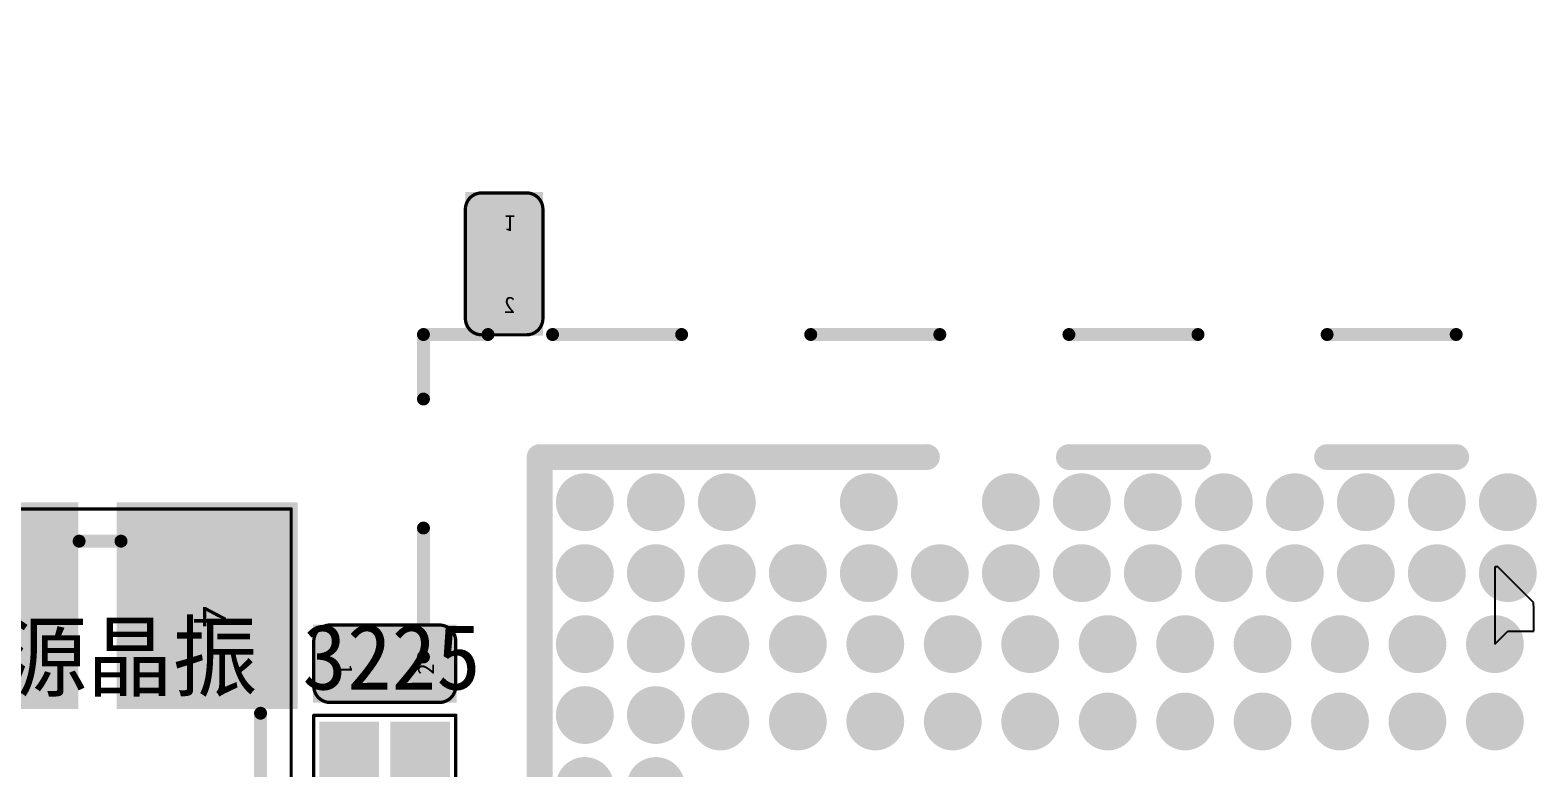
# Model space of a CAD drawing. Header units: millimetres. Extents: x 7.33 to 10.08, y 7.01 to 8.78.
# Drawn here: x 7.8349 to 8.2944, y 7.9535 to 8.1787 of the extents above; entities that cross this region are included whole.
import ezdxf

# ---------------------------------------------------------------- set-up
doc = ezdxf.new("R2010")
doc.units = ezdxf.units.MM
doc.header["$MEASUREMENT"] = 0
for name, color, linetype in [('BottomLayer', 5, 'Continuous'), ('BottomOverlay', 54, 'Continuous'), ('BottomPaste', 16, 'Continuous'), ('BottomSolder', 6, 'Continuous'), ('Mechanical1', 6, 'Continuous'), ('Mechanical16', 56, 'Continuous'), ('Mechanical19', 56, 'Continuous'), ('Mechanical20', 56, 'Continuous'), ('Mechanical21', 56, 'Continuous'), ('TopLayer', 1, 'Continuous'), ('TopOverlay', 2, 'Continuous'), ('TopPaste', 8, 'Continuous'), ('TopSolder', 216, 'Continuous')]:
    doc.layers.add(name, color=color, linetype=linetype)

# ---------------------------------------------------------------- blocks, each defined once
blk = doc.blocks.new('CRY4_3R20X2R50X0R80_8')
at = {"layer": 'Mechanical16'}
for points, const_width in [([(-0.07283, 0.05906), (0.07283, 0.05906)], 0.001), ([(-0.07283, 0.05906), (-0.07283, -0.05906)], 0.001), ([(0.07283, 0.05906), (0.07283, -0.05906)], 0.001), ([(-0.01047, 0.04973), (0.01099, 0.04973)], 0.00394), ([(-0.06299, 0.00718), (-0.06299, -0.00561)], 0.00394), ([(0.06299, 0.00674), (0.06299, -0.00577)], 0.00394), ([(-0.01047, -0.04921), (0.01099, -0.04921)], 0.00394), ([(-0.07283, -0.05906), (0.07283, -0.05906)], 0.001)]:
    blk.add_lwpolyline(points, dxfattribs=dict(at, const_width=const_width))
for points, const_width in [([(-0.07308, 0.05906, 1), (-0.07258, 0.05906, 1)], 0.0005), ([(-0.07308, 0.05906, 1), (-0.07258, 0.05906, 1)], 0.0005), ([(0.07258, 0.05906, 1), (0.07308, 0.05906, 1)], 0.0005), ([(0.07258, 0.05906, 1), (0.07308, 0.05906, 1)], 0.0005), ([(-0.01145, 0.04973, 1), (-0.00949, 0.04973, 1)], 0.00197), ([(0.01001, 0.04973, 1), (0.01197, 0.04973, 1)], 0.00197), ([(-0.06398, 0.00718, 1), (-0.062, 0.00718, 1)], 0.00197), ([(0.062, 0.00674, 1), (0.06398, 0.00674, 1)], 0.00197), ([(-0.06398, -0.00561, 1), (-0.062, -0.00561, 1)], 0.00197), ([(0.062, -0.00577, 1), (0.06398, -0.00577, 1)], 0.00197), ([(-0.08154, -0.05203, 1), (-0.09686, -0.05203, 1)], 0.00591), ([(-0.09834, -0.05203, 1), (-0.09538, -0.05203, 1)], 0.00296), ([(-0.08302, -0.05203, 1), (-0.08006, -0.05203, 1)], 0.00296), ([(-0.01145, -0.04921, 1), (-0.00949, -0.04921, 1)], 0.00197), ([(0.01001, -0.04921, 1), (0.01197, -0.04921, 1)], 0.00197), ([(-0.07308, -0.05906, 1), (-0.07258, -0.05906, 1)], 0.0005), ([(-0.07308, -0.05906, 1), (-0.07258, -0.05906, 1)], 0.0005), ([(0.07258, -0.05906, 1), (0.07308, -0.05906, 1)], 0.0005), ([(0.07258, -0.05906, 1), (0.07308, -0.05906, 1)], 0.0005)]:
    blk.add_lwpolyline(points, format="xyb", close=True, dxfattribs=dict(at, const_width=const_width))
at = {"layer": 'TopLayer'}
for points in [[(-0.01575, 0.00984), (-0.01575, 0.05708), (-0.07087, 0.00984), (-0.07087, 0.05708)], [(0.07087, 0.00984), (0.07087, 0.05708), (0.01575, 0.00984), (0.01575, 0.05708)], [(-0.01575, -0.05708), (-0.01575, -0.00984), (-0.07087, -0.05708), (-0.07087, -0.00984)], [(0.07087, -0.05708), (0.07087, -0.00984), (0.01575, -0.05708), (0.01575, -0.00984)]]:
    blk.add_solid(points, dxfattribs=at)
at = {"layer": 'TopOverlay', "const_width": 0.00394}
for points in [[(-0.01047, 0.04973), (0.01099, 0.04973)], [(-0.06299, 0.00718), (-0.06299, -0.00561)], [(0.06299, 0.00674), (0.06299, -0.00577)], [(-0.01047, -0.04921), (0.01099, -0.04921)]]:
    blk.add_lwpolyline(points, dxfattribs=at)
at = {"layer": 'TopOverlay'}
for points, const_width in [([(-0.01145, 0.04973, 1), (-0.00949, 0.04973, 1)], 0.00197), ([(0.01001, 0.04973, 1), (0.01197, 0.04973, 1)], 0.00197), ([(-0.06398, 0.00718, 1), (-0.062, 0.00718, 1)], 0.00197), ([(0.062, 0.00674, 1), (0.06398, 0.00674, 1)], 0.00197), ([(-0.06398, -0.00561, 1), (-0.062, -0.00561, 1)], 0.00197), ([(0.062, -0.00577, 1), (0.06398, -0.00577, 1)], 0.00197), ([(-0.08154, -0.05203, 1), (-0.09686, -0.05203, 1)], 0.00591), ([(-0.09834, -0.05203, 1), (-0.09538, -0.05203, 1)], 0.00296), ([(-0.08302, -0.05203, 1), (-0.08006, -0.05203, 1)], 0.00296), ([(-0.01145, -0.04921, 1), (-0.00949, -0.04921, 1)], 0.00197), ([(0.01001, -0.04921, 1), (0.01197, -0.04921, 1)], 0.00197)]:
    blk.add_lwpolyline(points, format="xyb", close=True, dxfattribs=dict(at, const_width=const_width))
at = {"layer": 'TopPaste'}
for points in [[(-0.01575, 0.00984), (-0.01575, 0.05708), (-0.07087, 0.00984), (-0.07087, 0.05708)], [(0.07087, 0.00984), (0.07087, 0.05708), (0.01575, 0.00984), (0.01575, 0.05708)], [(-0.01575, -0.05708), (-0.01575, -0.00984), (-0.07087, -0.05708), (-0.07087, -0.00984)], [(0.07087, -0.05708), (0.07087, -0.00984), (0.01575, -0.05708), (0.01575, -0.00984)]]:
    blk.add_solid(points, dxfattribs=at)
at = {"layer": 'TopSolder'}
for points in [[(-0.01175, 0.00584), (-0.01175, 0.06108), (-0.07487, 0.00584), (-0.07487, 0.06108)], [(0.07487, 0.00584), (0.07487, 0.06108), (0.01175, 0.00584), (0.01175, 0.06108)], [(-0.01175, -0.06108), (-0.01175, -0.00584), (-0.07487, -0.06108), (-0.07487, -0.00584)], [(0.07487, -0.06108), (0.07487, -0.00584), (0.01175, -0.06108), (0.01175, -0.00584)]]:
    blk.add_solid(points, dxfattribs=at)
at = {"layer": 'Mechanical20'}
for s, p in [('4', (-0.04331, 0.02946)), ('3', (0.04331, 0.02946)), ('2', (0.04331, -0.03746)), ('1', (-0.04331, -0.03746))]:
    blk.add_text(s, height=0.01, dxfattribs=at).set_placement(p)
blk = doc.blocks.new('R0201_204')
at = {"layer": 'TopLayer'}
for points in [[(-0.01792, -0.00787), (-0.00375, -0.00787), (-0.01792, 0.00788), (-0.00375, 0.00788)], [(0.00374, -0.00787), (0.01791, -0.00787), (0.00374, 0.00788), (0.01791, 0.00788)]]:
    blk.add_solid(points, dxfattribs=at)
at = {"layer": 'TopOverlay', "const_width": 0.001}
for points in [[(0.02166, 0.01182), (-0.02166, 0.01182)], [(-0.02166, 0.01182), (-0.02166, -0.01182)], [(0.02166, 0.01182), (0.02166, -0.01182)], [(0.02166, -0.01182), (-0.02166, -0.01182)]]:
    blk.add_lwpolyline(points, dxfattribs=at)
at = {"layer": 'TopOverlay', "const_width": 0.0005}
for points in [[(-0.02191, 0.01182, 1), (-0.02141, 0.01182, 1)], [(-0.02191, 0.01182, 1), (-0.02141, 0.01182, 1)], [(0.02141, 0.01182, 1), (0.02191, 0.01182, 1)], [(0.02141, 0.01182, 1), (0.02191, 0.01182, 1)], [(-0.02191, -0.01182, 1), (-0.02141, -0.01182, 1)], [(-0.02191, -0.01182, 1), (-0.02141, -0.01182, 1)], [(0.02141, -0.01182, 1), (0.02191, -0.01182, 1)], [(0.02141, -0.01182, 1), (0.02191, -0.01182, 1)]]:
    blk.add_lwpolyline(points, format="xyb", close=True, dxfattribs=at)
at = {"layer": 'TopPaste'}
for points in [[(-0.01792, -0.00787), (-0.00375, -0.00787), (-0.01792, 0.00788), (-0.00375, 0.00788)], [(0.00374, -0.00787), (0.01791, -0.00787), (0.00374, 0.00788), (0.01791, 0.00788)]]:
    blk.add_solid(points, dxfattribs=at)
at = {"layer": 'TopSolder'}
for points in [[(-0.01992, -0.00987), (-0.00175, -0.00987), (-0.01992, 0.00988), (-0.00175, 0.00988)], [(0.00174, -0.00987), (0.01991, -0.00987), (0.00174, 0.00988), (0.01991, 0.00988)]]:
    blk.add_solid(points, dxfattribs=at)
blk = doc.blocks.new('C0201_B_450')
at = {"layer": 'BottomLayer'}
for points in [[(-0.01792, -0.00788), (-0.00375, -0.00788), (-0.01792, 0.00787), (-0.00375, 0.00787)], [(0.00374, -0.00788), (0.01791, -0.00788), (0.00374, 0.00787), (0.01791, 0.00787)]]:
    blk.add_solid(points, dxfattribs=at)
at = {"layer": 'BottomOverlay', "const_width": 0.001}
for points in [[(-0.02166, 0.00681, -0.414249), (-0.01666, 0.01182)], [(0.01665, 0.01182, -0.414214), (0.02166, 0.00681)], [(-0.01666, -0.01182, -0.414178), (-0.02166, -0.00681)], [(0.02166, -0.00681, -0.414132), (0.01665, -0.01182)]]:
    blk.add_lwpolyline(points, format="xyb", dxfattribs=at)
for points in [[(-0.01666, 0.01182), (0.01665, 0.01182)], [(-0.02166, 0.00681), (-0.02166, -0.00681)], [(0.02166, 0.00681), (0.02166, -0.00681)], [(-0.01666, -0.01182), (0.01665, -0.01182)]]:
    blk.add_lwpolyline(points, dxfattribs=at)
at = {"layer": 'BottomOverlay', "const_width": 0.0005}
for points in [[(-0.01691, 0.01182, 1), (-0.01641, 0.01182, 1)], [(-0.01691, 0.01182, 1), (-0.01641, 0.01182, 1)], [(0.0164, 0.01182, 1), (0.0169, 0.01182, 1)], [(0.0164, 0.01182, 1), (0.0169, 0.01182, 1)], [(-0.02191, 0.00681, 1), (-0.02141, 0.00681, 1)], [(-0.02191, 0.00681, 1), (-0.02141, 0.00681, 1)], [(0.02141, 0.00681, 1), (0.02191, 0.00681, 1)], [(0.02141, 0.00681, 1), (0.02191, 0.00681, 1)], [(-0.02191, -0.00681, 1), (-0.02141, -0.00681, 1)], [(-0.02191, -0.00681, 1), (-0.02141, -0.00681, 1)], [(0.02141, -0.00681, 1), (0.02191, -0.00681, 1)], [(0.02141, -0.00681, 1), (0.02191, -0.00681, 1)], [(-0.01691, -0.01182, 1), (-0.01641, -0.01182, 1)], [(-0.01691, -0.01182, 1), (-0.01641, -0.01182, 1)], [(0.0164, -0.01182, 1), (0.0169, -0.01182, 1)], [(0.0164, -0.01182, 1), (0.0169, -0.01182, 1)]]:
    blk.add_lwpolyline(points, format="xyb", close=True, dxfattribs=at)
at = {"layer": 'BottomPaste'}
for points in [[(-0.01792, -0.00788), (-0.00375, -0.00788), (-0.01792, 0.00787), (-0.00375, 0.00787)], [(0.00374, -0.00788), (0.01791, -0.00788), (0.00374, 0.00787), (0.01791, 0.00787)]]:
    blk.add_solid(points, dxfattribs=at)
at = {"layer": 'BottomSolder'}
for points in [[(-0.02192, -0.01188), (0.00025, -0.01188), (-0.02192, 0.01187), (0.00025, 0.01187)], [(-0.00026, -0.01188), (0.02191, -0.01188), (-0.00026, 0.01187), (0.02191, 0.01187)]]:
    blk.add_solid(points, dxfattribs=at)
at = {"layer": 'Mechanical20', "text_generation_flag": 2}
for s, rotation, p in [('1', 270, (-0.01484, 0)), ('2', 90, (0.015, 0.00333))]:
    blk.add_text(s, height=0.005, rotation=rotation, dxfattribs=at).set_placement(p)
blk = doc.blocks.new('C0201_550')
at = {"layer": 'TopLayer'}
for points in [[(-0.01792, -0.00787), (-0.00375, -0.00787), (-0.01792, 0.00788), (-0.00375, 0.00788)], [(0.00374, -0.00787), (0.01791, -0.00787), (0.00374, 0.00788), (0.01791, 0.00788)]]:
    blk.add_solid(points, dxfattribs=at)
at = {"layer": 'TopOverlay', "const_width": 0.001}
for points in [[(-0.02166, 0.00681, -0.414178), (-0.01666, 0.01182)], [(0.01665, 0.01182, -0.414132), (0.02166, 0.00681)], [(-0.01666, -0.01182, -0.414249), (-0.02166, -0.00681)], [(0.02166, -0.00681, -0.414214), (0.01665, -0.01182)]]:
    blk.add_lwpolyline(points, format="xyb", dxfattribs=at)
for points in [[(-0.01666, 0.01182), (0.01665, 0.01182)], [(-0.02166, -0.00681), (-0.02166, 0.00681)], [(0.02166, -0.00681), (0.02166, 0.00681)], [(-0.01666, -0.01182), (0.01665, -0.01182)]]:
    blk.add_lwpolyline(points, dxfattribs=at)
at = {"layer": 'TopOverlay', "const_width": 0.0005}
for points in [[(-0.01691, 0.01182, 1), (-0.01641, 0.01182, 1)], [(-0.01691, 0.01182, 1), (-0.01641, 0.01182, 1)], [(0.0164, 0.01182, 1), (0.0169, 0.01182, 1)], [(0.0164, 0.01182, 1), (0.0169, 0.01182, 1)], [(-0.02191, 0.00681, 1), (-0.02141, 0.00681, 1)], [(-0.02191, 0.00681, 1), (-0.02141, 0.00681, 1)], [(0.02141, 0.00681, 1), (0.02191, 0.00681, 1)], [(0.02141, 0.00681, 1), (0.02191, 0.00681, 1)], [(-0.02191, -0.00681, 1), (-0.02141, -0.00681, 1)], [(-0.02191, -0.00681, 1), (-0.02141, -0.00681, 1)], [(0.02141, -0.00681, 1), (0.02191, -0.00681, 1)], [(0.02141, -0.00681, 1), (0.02191, -0.00681, 1)], [(-0.01691, -0.01182, 1), (-0.01641, -0.01182, 1)], [(-0.01691, -0.01182, 1), (-0.01641, -0.01182, 1)], [(0.0164, -0.01182, 1), (0.0169, -0.01182, 1)], [(0.0164, -0.01182, 1), (0.0169, -0.01182, 1)]]:
    blk.add_lwpolyline(points, format="xyb", close=True, dxfattribs=at)
at = {"layer": 'TopPaste'}
for points in [[(-0.01792, -0.00787), (-0.00375, -0.00787), (-0.01792, 0.00788), (-0.00375, 0.00788)], [(0.00374, -0.00787), (0.01791, -0.00787), (0.00374, 0.00788), (0.01791, 0.00788)]]:
    blk.add_solid(points, dxfattribs=at)
at = {"layer": 'TopSolder'}
for points in [[(-0.02192, -0.01187), (0.00025, -0.01187), (-0.02192, 0.01188), (0.00025, 0.01188)], [(-0.00026, -0.01187), (0.02191, -0.01187), (-0.00026, 0.01188), (0.02191, 0.01188)]]:
    blk.add_solid(points, dxfattribs=at)
at = {"layer": 'Mechanical20'}
for s, rotation, p in [('1', 270, (-0.01484, 0)), ('2', 90, (0.015, -0.00333))]:
    blk.add_text(s, height=0.005, rotation=rotation, dxfattribs=at).set_placement(p)
blk = doc.blocks.new('BGA698_16R1X17R2X1R18_569')
at = {"layer": 'Mechanical16'}
for points, const_width in [([(0.29528, 0.37402), (0.25591, 0.37402)], 0.00394), ([(0.35433, 0.37402), (0.33465, 0.37402)], 0.00394), ([(0.35433, 0.35433), (0.35433, 0.37402)], 0.00394), ([(0.31693, 0.33858), (0.19882, 0.33858)], 0.00787), ([(0.31693, 0.22047), (0.31693, 0.33858)], 0.00787), ([(0.35433, 0.29528), (0.35433, 0.33465)], 0.00394), ([(0.35433, 0.21654), (0.35433, 0.25591)], 0.00394), ([(0.31693, 0.1378), (0.31693, 0.17716)], 0.00787), ([(0.35433, 0.1378), (0.35433, 0.17716)], 0.00394), ([(0.31693, 0.05906), (0.31693, 0.09842)], 0.00787), ([(0.35433, 0.05906), (0.35433, 0.09842)], 0.00394)]:
    blk.add_lwpolyline(points, dxfattribs=dict(at, const_width=const_width))
for points, const_width in [([(0.25492, 0.37402, 1), (0.25689, 0.37402, 1)], 0.00197), ([(0.29429, 0.37402, 1), (0.29626, 0.37402, 1)], 0.00197), ([(0.33366, 0.37402, 1), (0.33563, 0.37402, 1)], 0.00197), ([(0.35335, 0.37402, 1), (0.35532, 0.37402, 1)], 0.00197), ([(0.35335, 0.37402, 1), (0.35532, 0.37402, 1)], 0.00197), ([(0.35335, 0.35433, 1), (0.35532, 0.35433, 1)], 0.00197), ([(0.31496, 0.33858, 1), (0.3189, 0.33858, 1)], 0.00394), ([(0.31496, 0.33858, 1), (0.3189, 0.33858, 1)], 0.00394), ([(0.35335, 0.33465, 1), (0.35532, 0.33465, 1)], 0.00197), ([(0.35335, 0.29528, 1), (0.35532, 0.29528, 1)], 0.00197), ([(0.35335, 0.25591, 1), (0.35532, 0.25591, 1)], 0.00197), ([(0.31496, 0.22047, 1), (0.3189, 0.22047, 1)], 0.00394), ([(0.35335, 0.21654, 1), (0.35532, 0.21654, 1)], 0.00197), ([(0.31496, 0.17716, 1), (0.3189, 0.17716, 1)], 0.00394), ([(0.35335, 0.17716, 1), (0.35532, 0.17716, 1)], 0.00197), ([(0.31496, 0.1378, 1), (0.3189, 0.1378, 1)], 0.00394), ([(0.35335, 0.1378, 1), (0.35532, 0.1378, 1)], 0.00197), ([(0.31496, 0.09842, 1), (0.3189, 0.09842, 1)], 0.00394), ([(0.35335, 0.09842, 1), (0.35532, 0.09842, 1)], 0.00197), ([(0.31496, 0.05906, 1), (0.3189, 0.05906, 1)], 0.00394), ([(0.35335, 0.05906, 1), (0.35532, 0.05906, 1)], 0.00197)]:
    blk.add_lwpolyline(points, format="xyb", close=True, dxfattribs=dict(at, const_width=const_width))
at = {"layer": 'TopLayer', "const_width": 0.00482}
for points in [[(0.23578, 0.3248, 1), (0.2406, 0.3248, 1)], [(0.25743, 0.3248, 1), (0.26225, 0.3248, 1)], [(0.27908, 0.3248, 1), (0.28391, 0.3248, 1)], [(0.30074, 0.3248, 1), (0.30556, 0.3248, 1)], [(0.23578, 0.30315, 1), (0.2406, 0.30315, 1)], [(0.25743, 0.30315, 1), (0.26225, 0.30315, 1)], [(0.27908, 0.30315, 1), (0.28391, 0.30315, 1)], [(0.30074, 0.30315, 1), (0.30556, 0.30315, 1)], [(0.23381, 0.28347, 1), (0.23863, 0.28347, 1)], [(0.25743, 0.28347, 1), (0.26225, 0.28347, 1)], [(0.27908, 0.2815, 1), (0.28391, 0.2815, 1)], [(0.30074, 0.2815, 1), (0.30556, 0.2815, 1)], [(0.23381, 0.25984, 1), (0.23863, 0.25984, 1)], [(0.25743, 0.25984, 1), (0.26225, 0.25984, 1)], [(0.27908, 0.25984, 1), (0.28391, 0.25984, 1)], [(0.23381, 0.23622, 1), (0.23863, 0.23622, 1)], [(0.25743, 0.23622, 1), (0.26225, 0.23622, 1)], [(0.27908, 0.23819, 1), (0.28391, 0.23819, 1)], [(0.30074, 0.23819, 1), (0.30556, 0.23819, 1)], [(0.27908, 0.21654, 1), (0.28391, 0.21654, 1)], [(0.23381, 0.2126, 1), (0.23863, 0.2126, 1)], [(0.25743, 0.2126, 1), (0.26225, 0.2126, 1)], [(0.27908, 0.19488, 1), (0.28391, 0.19488, 1)], [(0.30074, 0.19488, 1), (0.30556, 0.19488, 1)], [(0.23381, 0.18898, 1), (0.23863, 0.18898, 1)], [(0.25743, 0.18898, 1), (0.26225, 0.18898, 1)], [(0.27908, 0.17323, 1), (0.28391, 0.17323, 1)], [(0.30074, 0.17323, 1), (0.30556, 0.17323, 1)], [(0.23381, 0.16535, 1), (0.23863, 0.16535, 1)], [(0.25743, 0.16535, 1), (0.26225, 0.16535, 1)], [(0.27908, 0.15157, 1), (0.28391, 0.15157, 1)], [(0.30074, 0.15157, 1), (0.30556, 0.15157, 1)], [(0.23381, 0.14173, 1), (0.23863, 0.14173, 1)], [(0.25743, 0.14173, 1), (0.26225, 0.14173, 1)], [(0.27908, 0.12992, 1), (0.28391, 0.12992, 1)], [(0.30074, 0.12992, 1), (0.30556, 0.12992, 1)], [(0.23381, 0.11811, 1), (0.23863, 0.11811, 1)], [(0.25743, 0.11811, 1), (0.26225, 0.11811, 1)], [(0.27908, 0.10827, 1), (0.28391, 0.10827, 1)], [(0.30074, 0.10827, 1), (0.30556, 0.10827, 1)], [(0.23381, 0.09449, 1), (0.23863, 0.09449, 1)], [(0.25743, 0.09449, 1), (0.26225, 0.09449, 1)], [(0.27908, 0.08661, 1), (0.28391, 0.08661, 1)], [(0.30074, 0.08661, 1), (0.30556, 0.08661, 1)], [(0.23381, 0.07087, 1), (0.23863, 0.07087, 1)], [(0.25743, 0.07087, 1), (0.26225, 0.07087, 1)], [(0.27908, 0.06496, 1), (0.28391, 0.06496, 1)], [(0.30074, 0.06496, 1), (0.30556, 0.06496, 1)], [(0.23381, 0.04724, 1), (0.23863, 0.04724, 1)], [(0.25743, 0.04724, 1), (0.26225, 0.04724, 1)], [(0.27908, 0.04331, 1), (0.28391, 0.04331, 1)], [(0.30074, 0.04331, 1), (0.30556, 0.04331, 1)]]:
    blk.add_lwpolyline(points, format="xyb", close=True, dxfattribs=at)
at = {"layer": 'TopOverlay', "const_width": 0.00787}
for points in [[(0.31693, 0.33858), (0.19882, 0.33858)], [(0.31693, 0.22047), (0.31693, 0.33858)], [(0.31693, 0.1378), (0.31693, 0.17716)], [(0.31693, 0.05906), (0.31693, 0.09842)]]:
    blk.add_lwpolyline(points, dxfattribs=at)
at = {"layer": 'TopOverlay', "const_width": 0.00394}
for points in [[(0.31496, 0.33858, 1), (0.3189, 0.33858, 1)], [(0.31496, 0.33858, 1), (0.3189, 0.33858, 1)], [(0.31496, 0.22047, 1), (0.3189, 0.22047, 1)], [(0.31496, 0.17716, 1), (0.3189, 0.17716, 1)], [(0.31496, 0.1378, 1), (0.3189, 0.1378, 1)], [(0.31496, 0.09842, 1), (0.3189, 0.09842, 1)], [(0.31496, 0.05906, 1), (0.3189, 0.05906, 1)]]:
    blk.add_lwpolyline(points, format="xyb", close=True, dxfattribs=at)
at = {"layer": 'TopPaste', "const_width": 0.00482}
for points in [[(0.23578, 0.3248, 1), (0.2406, 0.3248, 1)], [(0.25743, 0.3248, 1), (0.26225, 0.3248, 1)], [(0.27908, 0.3248, 1), (0.28391, 0.3248, 1)], [(0.30074, 0.3248, 1), (0.30556, 0.3248, 1)], [(0.23578, 0.30315, 1), (0.2406, 0.30315, 1)], [(0.25743, 0.30315, 1), (0.26225, 0.30315, 1)], [(0.27908, 0.30315, 1), (0.28391, 0.30315, 1)], [(0.30074, 0.30315, 1), (0.30556, 0.30315, 1)], [(0.23381, 0.28347, 1), (0.23863, 0.28347, 1)], [(0.25743, 0.28347, 1), (0.26225, 0.28347, 1)], [(0.27908, 0.2815, 1), (0.28391, 0.2815, 1)], [(0.30074, 0.2815, 1), (0.30556, 0.2815, 1)], [(0.23381, 0.25984, 1), (0.23863, 0.25984, 1)], [(0.25743, 0.25984, 1), (0.26225, 0.25984, 1)], [(0.27908, 0.25984, 1), (0.28391, 0.25984, 1)], [(0.23381, 0.23622, 1), (0.23863, 0.23622, 1)], [(0.25743, 0.23622, 1), (0.26225, 0.23622, 1)], [(0.27908, 0.23819, 1), (0.28391, 0.23819, 1)], [(0.30074, 0.23819, 1), (0.30556, 0.23819, 1)], [(0.27908, 0.21654, 1), (0.28391, 0.21654, 1)], [(0.23381, 0.2126, 1), (0.23863, 0.2126, 1)], [(0.25743, 0.2126, 1), (0.26225, 0.2126, 1)], [(0.27908, 0.19488, 1), (0.28391, 0.19488, 1)], [(0.30074, 0.19488, 1), (0.30556, 0.19488, 1)], [(0.23381, 0.18898, 1), (0.23863, 0.18898, 1)], [(0.25743, 0.18898, 1), (0.26225, 0.18898, 1)], [(0.27908, 0.17323, 1), (0.28391, 0.17323, 1)], [(0.30074, 0.17323, 1), (0.30556, 0.17323, 1)], [(0.23381, 0.16535, 1), (0.23863, 0.16535, 1)], [(0.25743, 0.16535, 1), (0.26225, 0.16535, 1)], [(0.27908, 0.15157, 1), (0.28391, 0.15157, 1)], [(0.30074, 0.15157, 1), (0.30556, 0.15157, 1)], [(0.23381, 0.14173, 1), (0.23863, 0.14173, 1)], [(0.25743, 0.14173, 1), (0.26225, 0.14173, 1)], [(0.27908, 0.12992, 1), (0.28391, 0.12992, 1)], [(0.30074, 0.12992, 1), (0.30556, 0.12992, 1)], [(0.23381, 0.11811, 1), (0.23863, 0.11811, 1)], [(0.25743, 0.11811, 1), (0.26225, 0.11811, 1)], [(0.27908, 0.10827, 1), (0.28391, 0.10827, 1)], [(0.30074, 0.10827, 1), (0.30556, 0.10827, 1)], [(0.23381, 0.09449, 1), (0.23863, 0.09449, 1)], [(0.25743, 0.09449, 1), (0.26225, 0.09449, 1)], [(0.27908, 0.08661, 1), (0.28391, 0.08661, 1)], [(0.30074, 0.08661, 1), (0.30556, 0.08661, 1)], [(0.23381, 0.07087, 1), (0.23863, 0.07087, 1)], [(0.25743, 0.07087, 1), (0.26225, 0.07087, 1)], [(0.27908, 0.06496, 1), (0.28391, 0.06496, 1)], [(0.30074, 0.06496, 1), (0.30556, 0.06496, 1)], [(0.23381, 0.04724, 1), (0.23863, 0.04724, 1)], [(0.25743, 0.04724, 1), (0.26225, 0.04724, 1)], [(0.27908, 0.04331, 1), (0.28391, 0.04331, 1)], [(0.30074, 0.04331, 1), (0.30556, 0.04331, 1)]]:
    blk.add_lwpolyline(points, format="xyb", close=True, dxfattribs=at)
at = {"layer": 'TopSolder', "const_width": 0.00882}
for points in [[(0.21212, 0.3248, 1), (0.22095, 0.3248, 1)], [(0.23378, 0.3248, 1), (0.2426, 0.3248, 1)], [(0.25543, 0.3248, 1), (0.26425, 0.3248, 1)], [(0.27708, 0.3248, 1), (0.28591, 0.3248, 1)], [(0.29874, 0.3248, 1), (0.30756, 0.3248, 1)], [(0.21212, 0.30315, 1), (0.22095, 0.30315, 1)], [(0.23378, 0.30315, 1), (0.2426, 0.30315, 1)], [(0.25543, 0.30315, 1), (0.26425, 0.30315, 1)], [(0.27708, 0.30315, 1), (0.28591, 0.30315, 1)], [(0.29874, 0.30315, 1), (0.30756, 0.30315, 1)], [(0.23181, 0.28347, 1), (0.24063, 0.28347, 1)], [(0.25543, 0.28347, 1), (0.26425, 0.28347, 1)], [(0.27708, 0.2815, 1), (0.28591, 0.2815, 1)], [(0.29874, 0.2815, 1), (0.30756, 0.2815, 1)], [(0.23181, 0.25984, 1), (0.24063, 0.25984, 1)], [(0.25543, 0.25984, 1), (0.26425, 0.25984, 1)], [(0.27708, 0.25984, 1), (0.28591, 0.25984, 1)], [(0.23181, 0.23622, 1), (0.24063, 0.23622, 1)], [(0.25543, 0.23622, 1), (0.26425, 0.23622, 1)], [(0.27708, 0.23819, 1), (0.28591, 0.23819, 1)], [(0.29874, 0.23819, 1), (0.30756, 0.23819, 1)], [(0.27708, 0.21654, 1), (0.28591, 0.21654, 1)], [(0.23181, 0.2126, 1), (0.24063, 0.2126, 1)], [(0.25543, 0.2126, 1), (0.26425, 0.2126, 1)], [(0.27708, 0.19488, 1), (0.28591, 0.19488, 1)], [(0.29874, 0.19488, 1), (0.30756, 0.19488, 1)], [(0.23181, 0.18898, 1), (0.24063, 0.18898, 1)], [(0.25543, 0.18898, 1), (0.26425, 0.18898, 1)], [(0.27708, 0.17323, 1), (0.28591, 0.17323, 1)], [(0.29874, 0.17323, 1), (0.30756, 0.17323, 1)], [(0.23181, 0.16535, 1), (0.24063, 0.16535, 1)], [(0.25543, 0.16535, 1), (0.26425, 0.16535, 1)], [(0.27708, 0.15157, 1), (0.28591, 0.15157, 1)], [(0.29874, 0.15157, 1), (0.30756, 0.15157, 1)], [(0.23181, 0.14173, 1), (0.24063, 0.14173, 1)], [(0.25543, 0.14173, 1), (0.26425, 0.14173, 1)], [(0.27708, 0.12992, 1), (0.28591, 0.12992, 1)], [(0.29874, 0.12992, 1), (0.30756, 0.12992, 1)], [(0.23181, 0.11811, 1), (0.24063, 0.11811, 1)], [(0.25543, 0.11811, 1), (0.26425, 0.11811, 1)], [(0.27708, 0.10827, 1), (0.28591, 0.10827, 1)], [(0.29874, 0.10827, 1), (0.30756, 0.10827, 1)], [(0.23181, 0.09449, 1), (0.24063, 0.09449, 1)], [(0.25543, 0.09449, 1), (0.26425, 0.09449, 1)], [(0.27708, 0.08661, 1), (0.28591, 0.08661, 1)], [(0.29874, 0.08661, 1), (0.30756, 0.08661, 1)], [(0.23181, 0.07087, 1), (0.24063, 0.07087, 1)], [(0.25543, 0.07087, 1), (0.26425, 0.07087, 1)], [(0.27708, 0.06496, 1), (0.28591, 0.06496, 1)], [(0.29874, 0.06496, 1), (0.30756, 0.06496, 1)], [(0.23181, 0.04724, 1), (0.24063, 0.04724, 1)], [(0.25543, 0.04724, 1), (0.26425, 0.04724, 1)], [(0.27708, 0.04331, 1), (0.28591, 0.04331, 1)], [(0.29874, 0.04331, 1), (0.30756, 0.04331, 1)]]:
    blk.add_lwpolyline(points, format="xyb", close=True, dxfattribs=at)

msp = doc.modelspace()

# ---------------------------------------------------------------- linework, layer by layer
at = {"layer": 'TopLayer'}
for p, q in [((8.28253, 8.01491), (8.28165, 8.01491)), ((8.28165, 8.01491), (8.28165, 7.99129)), ((8.29346, 8.00398), (8.28253, 8.01491)), ((8.29346, 8.0031), (8.29346, 8.00398)), ((8.29354, 8.00302), (8.29346, 8.0031)), ((8.29354, 7.99523), (8.29354, 8.00302)), ((8.28165, 7.99129), (8.28559, 7.99523)), ((8.28559, 7.99523), (8.29354, 7.99523))]:
    msp.add_line(p, q, dxfattribs=at)

# ---------------------------------------------------------------- block references
for name, p, rotation in [('C0201_B_450', (7.97949, 8.10735), 270), ('BGA698_16R1X17R2X1R18_569', (8.3289, 7.73145), 90), ('CRY4_3R20X2R50X0R80_8', (7.85547, 7.95972), 270), ('R0201_204', (7.94308, 7.95774), 180)]:
    msp.add_blockref(name, p, dxfattribs=dict(rotation=rotation))
msp.add_blockref('C0201_550', (7.94308, 7.9853))

# ---------------------------------------------------------------- texts
at = {"layer": 'Mechanical1'}
msp.add_text('无源晶振 3225', height=0.02, rotation=360, dxfattribs=at).set_placement((7.80035, 7.97743))

doc.saveas('drawing.dxf')
